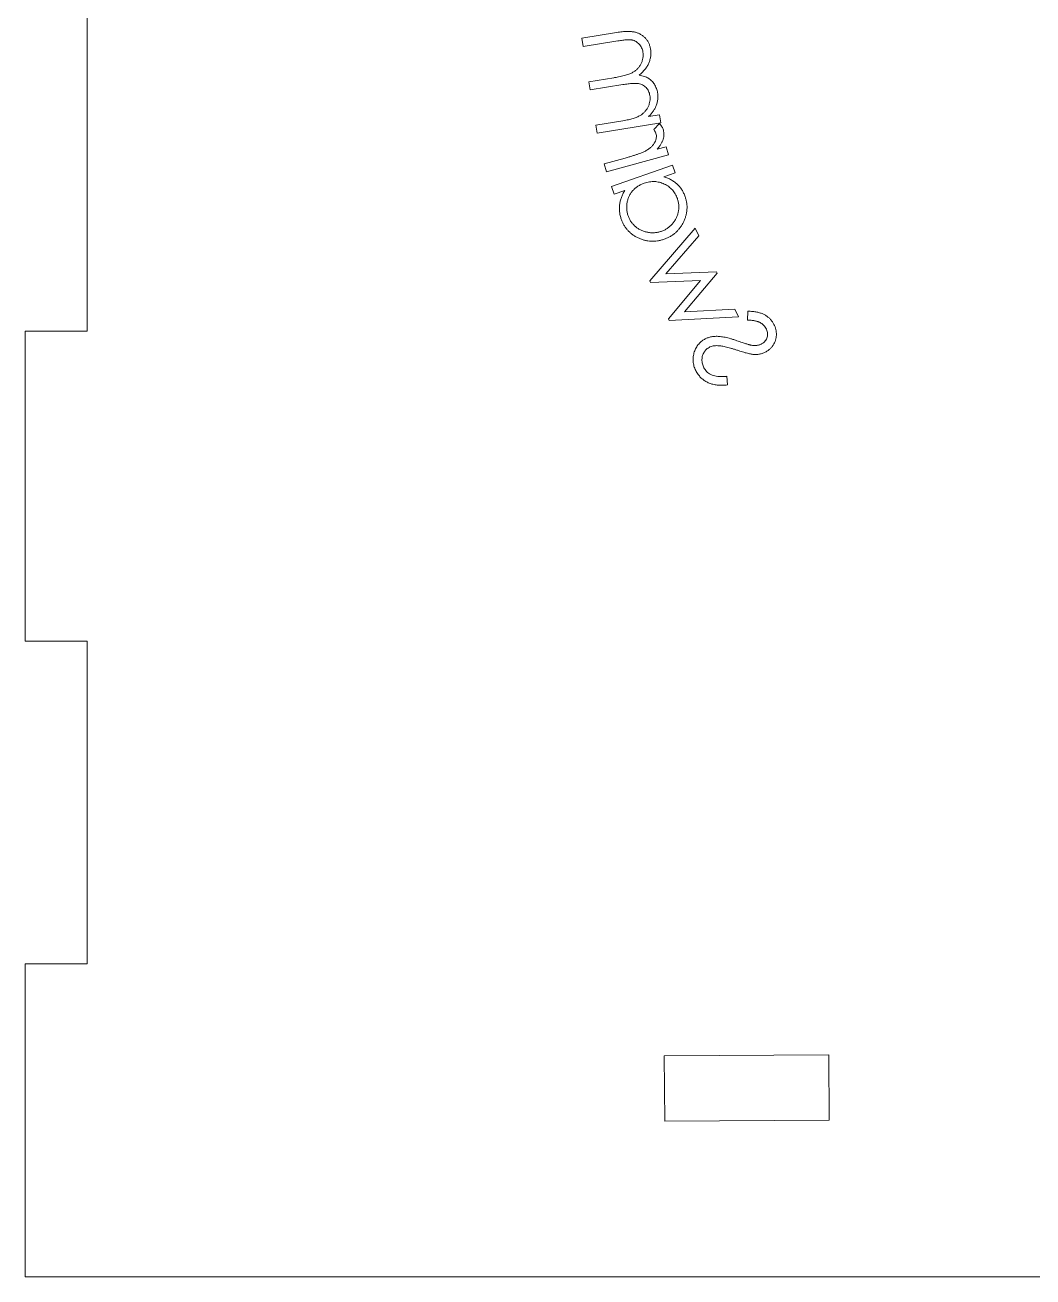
# Model space of a CAD drawing. Header units: inches. Extents: x 0 to 26.9, y 0 to 19.8.
# Drawn here: x 14.179 to 15.772, y 15.69 to 17.668 of the extents above; entities that cross this region are included whole.
import ezdxf

# ---------------------------------------------------------------- set-up
doc = ezdxf.new("R2010")
doc.units = ezdxf.units.IN
doc.header["$MEASUREMENT"] = 0

msp = doc.modelspace()

# ---------------------------------------------------------------- linework, layer by layer
at = {"color": 7, "linetype": 'Continuous', "lineweight": 15}
for p, q in [((14.2772, 17.1846), (14.2772, 17.6946)), ((15.1962, 17.2037), (15.1972, 17.2015)), ((14.1792, 16.6946), (14.1792, 17.1846)), ((14.1792, 17.1846), (14.2772, 17.1846)), ((14.2772, 16.6946), (14.1792, 16.6946)), ((14.2772, 16.1846), (14.2772, 16.6946)), ((14.1792, 15.6896), (14.1792, 16.1846)), ((14.1792, 16.1846), (14.2772, 16.1846)), ((15.4495, 16.0405), (15.1895, 16.0389)), ((15.1895, 16.0389), (15.1902, 15.9359)), ((15.4502, 15.9375), (15.4495, 16.0405)), ((15.1902, 15.9359), (15.4502, 15.9375)), ((17.3652, 15.6896), (14.1792, 15.6896))]:
    msp.add_line(p, q, dxfattribs=at)
at = {"color": 1, "linetype": 'Continuous', "lineweight": 15}
for p, q in [((15.1141, 17.6565), (15.0593, 17.6477)), ((15.0593, 17.6477), (15.0614, 17.6345)), ((15.0614, 17.6345), (15.1163, 17.6433)), ((15.1097, 17.585), (15.0704, 17.5787)), ((15.0704, 17.5787), (15.0724, 17.5658)), ((15.0724, 17.5658), (15.1238, 17.5741)), ((15.1239, 17.5171), (15.0813, 17.5102)), ((15.0834, 17.4974), (15.1839, 17.5135)), ((15.1818, 17.5263), (15.1645, 17.5236)), ((15.1817, 17.5125), (15.1729, 17.503)), ((15.1839, 17.5135), (15.1818, 17.5263)), ((15.0813, 17.5102), (15.0834, 17.4974)), ((15.1926, 17.476), (15.1783, 17.4721)), ((15.1962, 17.4631), (15.1926, 17.476)), ((15.1277, 17.4581), (15.0945, 17.449)), ((15.0981, 17.4361), (15.1962, 17.4631)), ((15.0945, 17.449), (15.0981, 17.4361)), ((15.2024, 17.4467), (15.1063, 17.4132)), ((15.189, 17.4283), (15.2067, 17.4345)), ((15.2067, 17.4345), (15.2024, 17.4467)), ((15.1063, 17.4132), (15.1105, 17.401)), ((15.1105, 17.401), (15.1271, 17.4068)), ((15.2382, 17.3475), (15.1668, 17.2638)), ((15.1921, 17.2749), (15.2441, 17.3353)), ((15.2441, 17.3353), (15.2382, 17.3475)), ((15.2721, 17.2781), (15.1921, 17.2749)), ((15.2215, 17.2148), (15.2731, 17.276)), ((15.2731, 17.276), (15.2721, 17.2781)), ((15.1668, 17.2638), (15.1679, 17.2616)), ((15.1679, 17.2616), (15.2469, 17.2645)), ((15.2469, 17.2645), (15.1962, 17.2037)), ((15.3009, 17.2192), (15.2215, 17.2148)), ((15.3068, 17.2072), (15.3009, 17.2192)), ((15.3216, 17.216), (15.321, 17.202)), ((15.1972, 17.2015), (15.3068, 17.2072)), ((15.2894, 17.0996), (15.2886, 17.1131))]:
    msp.add_line(p, q, dxfattribs=at)
for points, knots in [([(15.1679, 17.63), (15.1675, 17.6317), (15.1669, 17.635), (15.1651, 17.6397), (15.1627, 17.6439), (15.1597, 17.6477), (15.1562, 17.651), (15.1522, 17.6537), (15.1478, 17.6558), (15.1438, 17.657), (15.1403, 17.6577), (15.1374, 17.658), (15.1342, 17.6582), (15.1307, 17.6582), (15.1269, 17.658), (15.1229, 17.6577), (15.1186, 17.6572), (15.1157, 17.6567), (15.1141, 17.6565)], [0, 0, 0, 0, 0.075327, 0.147903, 0.218443, 0.289038, 0.359349, 0.429264, 0.500302, 0.574038, 0.613577, 0.656522, 0.703606, 0.754456, 0.809593, 0.868831, 0.932143, 1, 1, 1, 1]), ([(15.1163, 17.6433), (15.1176, 17.6435), (15.1201, 17.6439), (15.1236, 17.6443), (15.1269, 17.6447), (15.1299, 17.6449), (15.1326, 17.645), (15.1349, 17.6449), (15.137, 17.6449), (15.1393, 17.6445), (15.1419, 17.6437), (15.1449, 17.6423), (15.1475, 17.6405), (15.1499, 17.6382), (15.152, 17.6355), (15.1537, 17.6325), (15.155, 17.6291), (15.1555, 17.6267), (15.1557, 17.6255)], [0, 0, 0, 0, 0.07872, 0.15165, 0.217414, 0.277499, 0.331168, 0.378849, 0.420117, 0.455815, 0.520695, 0.584199, 0.648377, 0.71459, 0.782775, 0.851579, 0.923679, 1, 1, 1, 1]), ([(15.1557, 17.6255), (15.1559, 17.6239), (15.1563, 17.6208), (15.1559, 17.6162), (15.1548, 17.6116), (15.153, 17.6073), (15.1506, 17.6032), (15.1476, 17.5995), (15.1441, 17.5962), (15.1406, 17.5939), (15.1375, 17.5922), (15.1347, 17.591), (15.1316, 17.5899), (15.128, 17.5888), (15.124, 17.5878), (15.1196, 17.5868), (15.1148, 17.5858), (15.1114, 17.5853), (15.1097, 17.585)], [0, 0, 0, 0, 0.06752, 0.133475, 0.199913, 0.268154, 0.336916, 0.404874, 0.473762, 0.544395, 0.5831, 0.626596, 0.675129, 0.729239, 0.788628, 0.853368, 0.923957, 1, 1, 1, 1]), ([(15.1497, 17.5891), (15.1505, 17.5898), (15.1523, 17.5912), (15.1547, 17.5934), (15.1569, 17.5957), (15.1589, 17.5981), (15.1608, 17.6005), (15.1624, 17.603), (15.1638, 17.6055), (15.1651, 17.6082), (15.1661, 17.6108), (15.1669, 17.6136), (15.1676, 17.6163), (15.1681, 17.619), (15.1683, 17.6217), (15.1684, 17.6245), (15.1682, 17.6273), (15.168, 17.6291), (15.1679, 17.63)], [0, 0, 0, 0, 0.071447, 0.14075, 0.208155, 0.273625, 0.338195, 0.401202, 0.46388, 0.525675, 0.586865, 0.646922, 0.705973, 0.764475, 0.823302, 0.881721, 0.940199, 1, 1, 1, 1]), ([(15.1238, 17.5741), (15.1253, 17.5743), (15.1281, 17.5748), (15.1321, 17.5753), (15.1358, 17.5757), (15.1391, 17.576), (15.1421, 17.5761), (15.1447, 17.5762), (15.1469, 17.5761), (15.1494, 17.5758), (15.1522, 17.575), (15.1553, 17.5737), (15.1582, 17.5719), (15.1607, 17.5696), (15.1629, 17.5669), (15.1647, 17.5639), (15.166, 17.5605), (15.1665, 17.558), (15.1667, 17.5568)], [0, 0, 0, 0, 0.083393, 0.159714, 0.229408, 0.292121, 0.347791, 0.396986, 0.439495, 0.475329, 0.539692, 0.602687, 0.665173, 0.729251, 0.794284, 0.8602, 0.928404, 1, 1, 1, 1]), ([(15.1789, 17.5612), (15.1787, 17.5624), (15.1782, 17.5648), (15.1771, 17.5682), (15.1756, 17.5715), (15.1739, 17.5746), (15.1718, 17.5775), (15.1696, 17.5801), (15.1671, 17.5823), (15.1644, 17.5842), (15.1614, 17.5858), (15.1579, 17.5871), (15.154, 17.5883), (15.1512, 17.5889), (15.1497, 17.5891)], [0, 0, 0, 0, 0.083567, 0.166602, 0.248712, 0.331492, 0.412476, 0.490041, 0.565822, 0.639351, 0.716479, 0.801521, 0.895758, 1, 1, 1, 1]), ([(15.1667, 17.5568), (15.1669, 17.5553), (15.1672, 17.5524), (15.1669, 17.5479), (15.1658, 17.5434), (15.1641, 17.5391), (15.1617, 17.535), (15.1588, 17.5313), (15.1553, 17.528), (15.152, 17.5256), (15.1489, 17.524), (15.1463, 17.5228), (15.1434, 17.5217), (15.1401, 17.5206), (15.1365, 17.5196), (15.1326, 17.5187), (15.1284, 17.5178), (15.1254, 17.5173), (15.1239, 17.5171)], [0, 0, 0, 0, 0.067737, 0.135312, 0.203398, 0.274703, 0.346475, 0.41778, 0.489342, 0.563659, 0.603245, 0.647035, 0.694815, 0.746737, 0.803363, 0.864321, 0.929709, 1, 1, 1, 1]), ([(15.1763, 17.5397), (15.1769, 17.5415), (15.1782, 17.545), (15.1792, 17.5504), (15.1796, 17.5558), (15.1791, 17.5594), (15.1789, 17.5612)], [0, 0, 0, 0, 0.257767, 0.507157, 0.753261, 1, 1, 1, 1]), ([(15.1645, 17.5236), (15.1658, 17.5249), (15.1684, 17.5275), (15.1716, 17.5316), (15.1744, 17.5356), (15.1757, 17.5384), (15.1763, 17.5397)], [0, 0, 0, 0, 0.283397, 0.542456, 0.780846, 1, 1, 1, 1]), ([(15.1881, 17.5022), (15.1878, 17.5031), (15.1872, 17.5049), (15.1858, 17.5075), (15.184, 17.5101), (15.1825, 17.5116), (15.1817, 17.5125)], [0, 0, 0, 0, 0.226795, 0.463963, 0.722776, 1, 1, 1, 1]), ([(15.1764, 17.4968), (15.1767, 17.4957), (15.1771, 17.4935), (15.1769, 17.4901), (15.1761, 17.4866), (15.1749, 17.4837), (15.1736, 17.4813), (15.1724, 17.4796), (15.171, 17.4778), (15.1694, 17.4761), (15.1676, 17.4745), (15.1656, 17.4729), (15.1633, 17.4713), (15.1617, 17.4703), (15.1609, 17.4698)], [0, 0, 0, 0, 0.097919, 0.197564, 0.304722, 0.420265, 0.482283, 0.545937, 0.612478, 0.682386, 0.755267, 0.832403, 0.91384, 1, 1, 1, 1]), ([(15.1783, 17.4721), (15.1794, 17.4734), (15.1814, 17.4759), (15.1841, 17.4799), (15.1862, 17.4838), (15.1877, 17.4876), (15.1886, 17.4914), (15.189, 17.4951), (15.1889, 17.4987), (15.1884, 17.5011), (15.1881, 17.5022)], [0, 0, 0, 0, 0.154751, 0.297777, 0.430989, 0.554488, 0.671422, 0.783157, 0.891469, 1, 1, 1, 1]), ([(15.1609, 17.4698), (15.1602, 17.4694), (15.1586, 17.4685), (15.1558, 17.4672), (15.1525, 17.4659), (15.1486, 17.4645), (15.1442, 17.463), (15.1392, 17.4614), (15.1336, 17.4598), (15.1298, 17.4587), (15.1277, 17.4581)], [0, 0, 0, 0, 0.071188, 0.157506, 0.259375, 0.375865, 0.509001, 0.657033, 0.820177, 1, 1, 1, 1]), ([(15.1323, 17.3667), (15.1318, 17.3684), (15.1308, 17.3718), (15.1301, 17.3771), (15.13, 17.3824), (15.1307, 17.3878), (15.1319, 17.393), (15.1339, 17.398), (15.1365, 17.4025), (15.1397, 17.4067), (15.1435, 17.4104), (15.1478, 17.4136), (15.1526, 17.4163), (15.156, 17.4177), (15.1578, 17.4183)], [0, 0, 0, 0, 0.082982, 0.165336, 0.247918, 0.332735, 0.417169, 0.498969, 0.579839, 0.661491, 0.743967, 0.826993, 0.911592, 1, 1, 1, 1]), ([(15.1578, 17.4183), (15.1592, 17.4188), (15.1619, 17.4196), (15.166, 17.4205), (15.1701, 17.421), (15.1741, 17.421), (15.178, 17.4206), (15.1819, 17.4198), (15.1858, 17.4187), (15.1896, 17.4171), (15.1932, 17.4152), (15.1965, 17.413), (15.1995, 17.4105), (15.2023, 17.4078), (15.2047, 17.4047), (15.2069, 17.4014), (15.2087, 17.3978), (15.2097, 17.3952), (15.2102, 17.3939)], [0, 0, 0, 0, 0.067132, 0.131992, 0.195122, 0.256923, 0.318031, 0.379707, 0.441644, 0.505389, 0.56864, 0.630605, 0.690845, 0.751036, 0.811357, 0.872443, 0.935458, 1, 1, 1, 1]), ([(15.2225, 17.397), (15.2217, 17.399), (15.2203, 17.4027), (15.2174, 17.4079), (15.214, 17.4126), (15.21, 17.4168), (15.2056, 17.4205), (15.2005, 17.4237), (15.195, 17.4264), (15.1911, 17.4277), (15.189, 17.4283)], [0, 0, 0, 0, 0.128791, 0.252942, 0.373558, 0.493741, 0.614235, 0.737659, 0.865628, 1, 1, 1, 1]), ([(15.1271, 17.4068), (15.126, 17.405), (15.1239, 17.4014), (15.1216, 17.3957), (15.1198, 17.3901), (15.1188, 17.3844), (15.1184, 17.3787), (15.1187, 17.3729), (15.1197, 17.3672), (15.1209, 17.3634), (15.1215, 17.3615)], [0, 0, 0, 0, 0.134035, 0.263026, 0.387292, 0.509292, 0.629733, 0.750831, 0.873659, 1, 1, 1, 1]), ([(15.2102, 17.3939), (15.2107, 17.3922), (15.2118, 17.3888), (15.2125, 17.3835), (15.2125, 17.3782), (15.2118, 17.373), (15.2105, 17.3679), (15.2084, 17.363), (15.2057, 17.3583), (15.2024, 17.3541), (15.1985, 17.3502), (15.1942, 17.3469), (15.1897, 17.3441), (15.1863, 17.3429), (15.1846, 17.3422)], [0, 0, 0, 0, 0.08416, 0.166138, 0.247724, 0.330347, 0.41328, 0.495429, 0.578768, 0.664091, 0.749912, 0.833128, 0.916398, 1, 1, 1, 1]), ([(15.1894, 17.3299), (15.1911, 17.3305), (15.1944, 17.3318), (15.1991, 17.3342), (15.2035, 17.337), (15.2075, 17.3402), (15.2111, 17.3438), (15.2144, 17.3477), (15.2174, 17.3521), (15.2199, 17.3568), (15.2221, 17.3617), (15.2237, 17.3667), (15.2248, 17.3717), (15.2255, 17.3767), (15.2255, 17.3818), (15.225, 17.3869), (15.224, 17.392), (15.223, 17.3954), (15.2225, 17.397)], [0, 0, 0, 0, 0.064984, 0.128132, 0.189893, 0.250969, 0.312332, 0.37391, 0.437017, 0.50192, 0.566941, 0.62964, 0.691067, 0.751626, 0.812439, 0.873657, 0.936018, 1, 1, 1, 1]), ([(15.1215, 17.3615), (15.1221, 17.3599), (15.1233, 17.3566), (15.1257, 17.352), (15.1285, 17.3477), (15.1317, 17.3439), (15.1353, 17.3403), (15.1393, 17.3371), (15.1436, 17.3342), (15.1484, 17.3318), (15.1533, 17.3297), (15.1584, 17.3281), (15.1634, 17.3271), (15.1686, 17.3266), (15.1737, 17.3266), (15.179, 17.3272), (15.1842, 17.3282), (15.1877, 17.3293), (15.1894, 17.3299)], [0, 0, 0, 0, 0.063742, 0.125591, 0.186473, 0.246369, 0.306593, 0.367863, 0.430026, 0.494507, 0.559211, 0.622171, 0.683988, 0.745528, 0.807182, 0.869872, 0.933817, 1, 1, 1, 1]), ([(15.1846, 17.3422), (15.1829, 17.3417), (15.1796, 17.3407), (15.1742, 17.3399), (15.1688, 17.3399), (15.1634, 17.3406), (15.158, 17.3418), (15.153, 17.3438), (15.1483, 17.3464), (15.144, 17.3496), (15.1402, 17.3532), (15.137, 17.3574), (15.1342, 17.3618), (15.133, 17.3651), (15.1323, 17.3667)], [0, 0, 0, 0, 0.083212, 0.166164, 0.250188, 0.336769, 0.422904, 0.506694, 0.589631, 0.673278, 0.756212, 0.837269, 0.917867, 1, 1, 1, 1]), ([(15.3604, 17.1991), (15.3595, 17.2004), (15.3576, 17.2029), (15.3542, 17.2062), (15.3504, 17.209), (15.347, 17.211), (15.3439, 17.2123), (15.3414, 17.2132), (15.3387, 17.214), (15.3357, 17.2146), (15.3325, 17.2151), (15.3291, 17.2155), (15.3254, 17.2159), (15.3229, 17.216), (15.3216, 17.216)], [0, 0, 0, 0, 0.108093, 0.213745, 0.320341, 0.428206, 0.484484, 0.545176, 0.609382, 0.678447, 0.751546, 0.82935, 0.912404, 1, 1, 1, 1]), ([(15.321, 17.202), (15.322, 17.202), (15.324, 17.2019), (15.3269, 17.2016), (15.3295, 17.2013), (15.332, 17.201), (15.3342, 17.2005), (15.3362, 17.2), (15.338, 17.1994), (15.34, 17.1986), (15.3423, 17.1974), (15.3449, 17.1955), (15.3471, 17.1934), (15.3484, 17.1917), (15.349, 17.1908)], [0, 0, 0, 0, 0.098367, 0.190362, 0.274981, 0.353623, 0.425144, 0.490759, 0.549795, 0.603395, 0.703246, 0.801066, 0.899621, 1, 1, 1, 1]), ([(15.3528, 17.1535), (15.3539, 17.1544), (15.3563, 17.1561), (15.3593, 17.1591), (15.3618, 17.1625), (15.3639, 17.1662), (15.3654, 17.1701), (15.3664, 17.1742), (15.3668, 17.1784), (15.3666, 17.1827), (15.3659, 17.1871), (15.3646, 17.1913), (15.3628, 17.1953), (15.3613, 17.1978), (15.3604, 17.1991)], [0, 0, 0, 0, 0.084692, 0.167247, 0.248694, 0.330197, 0.411604, 0.492264, 0.573925, 0.658046, 0.74337, 0.827592, 0.912815, 1, 1, 1, 1]), ([(15.3044, 17.1694), (15.3027, 17.17), (15.2994, 17.1711), (15.2946, 17.1726), (15.2901, 17.1738), (15.2858, 17.1748), (15.2818, 17.1755), (15.2781, 17.176), (15.2746, 17.1763), (15.2714, 17.1764), (15.2684, 17.1762), (15.2655, 17.1759), (15.2627, 17.1753), (15.2601, 17.1746), (15.2575, 17.1738), (15.2551, 17.1728), (15.2528, 17.1716), (15.2513, 17.1706), (15.2506, 17.1701)], [0, 0, 0, 0, 0.096085, 0.185953, 0.270139, 0.348239, 0.421338, 0.48872, 0.550944, 0.607767, 0.661283, 0.713283, 0.76333, 0.812469, 0.860136, 0.906976, 0.953624, 1, 1, 1, 1]), ([(15.349, 17.1908), (15.3497, 17.1897), (15.351, 17.1876), (15.3523, 17.184), (15.3528, 17.1804), (15.3526, 17.1768), (15.3517, 17.1734), (15.3502, 17.1703), (15.3481, 17.1676), (15.3462, 17.1662), (15.3453, 17.1655)], [0, 0, 0, 0, 0.138086, 0.267152, 0.392002, 0.517004, 0.639585, 0.757528, 0.876193, 1, 1, 1, 1]), ([(15.2506, 17.1701), (15.2496, 17.1694), (15.2477, 17.168), (15.2451, 17.1655), (15.2427, 17.1629), (15.2407, 17.1599), (15.2389, 17.1568), (15.2375, 17.1535), (15.2364, 17.1499), (15.2356, 17.1462), (15.2351, 17.1423), (15.235, 17.1385), (15.2353, 17.1348), (15.2359, 17.1311), (15.2369, 17.1275), (15.2383, 17.124), (15.24, 17.1206), (15.2414, 17.1184), (15.2422, 17.1173)], [0, 0, 0, 0, 0.06163, 0.121881, 0.181348, 0.240369, 0.300261, 0.36109, 0.423977, 0.489011, 0.554329, 0.6178, 0.680302, 0.742657, 0.805246, 0.868311, 0.933128, 1, 1, 1, 1]), ([(15.2539, 17.1237), (15.2533, 17.1247), (15.2521, 17.1266), (15.2507, 17.1296), (15.2497, 17.1329), (15.2491, 17.1362), (15.249, 17.1395), (15.2493, 17.1427), (15.2499, 17.1458), (15.251, 17.1487), (15.2525, 17.1513), (15.2543, 17.1538), (15.2563, 17.156), (15.2579, 17.1571), (15.2587, 17.1577)], [0, 0, 0, 0, 0.088663, 0.176499, 0.263776, 0.352324, 0.439866, 0.522994, 0.605015, 0.685893, 0.765866, 0.843967, 0.921729, 1, 1, 1, 1]), ([(15.2587, 17.1577), (15.2597, 17.1583), (15.2617, 17.1596), (15.2651, 17.1607), (15.2687, 17.1615), (15.2712, 17.1615), (15.2725, 17.1616)], [0, 0, 0, 0, 0.2371716, 0.4797553, 0.7309852, 1, 1, 1, 1]), ([(15.2725, 17.1616), (15.2735, 17.1615), (15.2755, 17.1615), (15.2788, 17.1611), (15.2823, 17.1605), (15.2861, 17.1598), (15.2901, 17.1588), (15.2945, 17.1576), (15.2991, 17.1562), (15.3023, 17.1552), (15.3039, 17.1546)], [0, 0, 0, 0, 0.0906019, 0.1910343, 0.3007676, 0.4208551, 0.5506274, 0.6902141, 0.8396387, 1, 1, 1, 1]), ([(15.3257, 17.1626), (15.3253, 17.1627), (15.3244, 17.1629), (15.3228, 17.1633), (15.3208, 17.1639), (15.3184, 17.1647), (15.3155, 17.1656), (15.3122, 17.1667), (15.3084, 17.168), (15.3058, 17.1689), (15.3044, 17.1694)], [0, 0, 0, 0, 0.052528, 0.124598, 0.218752, 0.332575, 0.468634, 0.624386, 0.802305, 1, 1, 1, 1]), ([(15.3453, 17.1655), (15.3446, 17.1651), (15.3434, 17.1643), (15.3414, 17.1634), (15.3393, 17.1626), (15.337, 17.1621), (15.3346, 17.1618), (15.3318, 17.1618), (15.3288, 17.162), (15.3268, 17.1624), (15.3257, 17.1626)], [0, 0, 0, 0, 0.109553, 0.216997, 0.327453, 0.438415, 0.557333, 0.689266, 0.8372, 1, 1, 1, 1]), ([(15.3039, 17.1546), (15.3056, 17.1541), (15.3087, 17.1531), (15.3131, 17.1517), (15.3172, 17.1505), (15.3208, 17.1495), (15.3241, 17.1487), (15.3269, 17.1481), (15.3293, 17.1478), (15.3307, 17.1477), (15.3314, 17.1476)], [0, 0, 0, 0, 0.181039, 0.345693, 0.493995, 0.627073, 0.742972, 0.844668, 0.929681, 1, 1, 1, 1]), ([(15.3314, 17.1476), (15.3324, 17.1476), (15.3344, 17.1476), (15.3373, 17.1478), (15.3401, 17.1482), (15.3428, 17.1488), (15.3454, 17.1497), (15.348, 17.1507), (15.3504, 17.152), (15.352, 17.153), (15.3528, 17.1535)], [0, 0, 0, 0, 0.131872, 0.260008, 0.386216, 0.509194, 0.631787, 0.753865, 0.876311, 1, 1, 1, 1]), ([(15.2422, 17.1173), (15.2428, 17.1164), (15.2439, 17.1148), (15.2459, 17.1125), (15.248, 17.1103), (15.2503, 17.1084), (15.2526, 17.1066), (15.2551, 17.105), (15.2577, 17.1036), (15.2604, 17.1023), (15.2634, 17.1013), (15.2665, 17.1004), (15.2698, 17.0998), (15.2734, 17.0993), (15.2771, 17.0991), (15.281, 17.099), (15.2852, 17.0992), (15.288, 17.0994), (15.2894, 17.0996)], [0, 0, 0, 0, 0.0578811, 0.1143638, 0.1704371, 0.2262519, 0.2809981, 0.3362266, 0.3920149, 0.4484691, 0.5064751, 0.5669501, 0.6307973, 0.6972112, 0.7674287, 0.8406714, 0.9182911, 1, 1, 1, 1]), ([(15.2886, 17.1131), (15.2866, 17.1129), (15.2826, 17.1126), (15.277, 17.1127), (15.2718, 17.1132), (15.2672, 17.1143), (15.2631, 17.1159), (15.2594, 17.1179), (15.2563, 17.1205), (15.2547, 17.1226), (15.2539, 17.1237)], [0, 0, 0, 0, 0.1619093, 0.3095433, 0.4441084, 0.5679115, 0.683055, 0.7912869, 0.8956949, 1, 1, 1, 1])]:
    msp.add_open_spline(points, degree=3, knots=knots, dxfattribs=at)
at = {"color": 7, "linetype": 'Continuous', "lineweight": 15}
msp.add_open_spline([(15.1729, 17.503), (15.1733, 17.5024), (15.1741, 17.5014), (15.1751, 17.4997), (15.1759, 17.4982), (15.1763, 17.4972), (15.1764, 17.4968)], degree=3, knots=[0, 0, 0, 0, 0.294202, 0.559274, 0.793674, 1, 1, 1, 1], dxfattribs=at)

doc.saveas('drawing.dxf')
